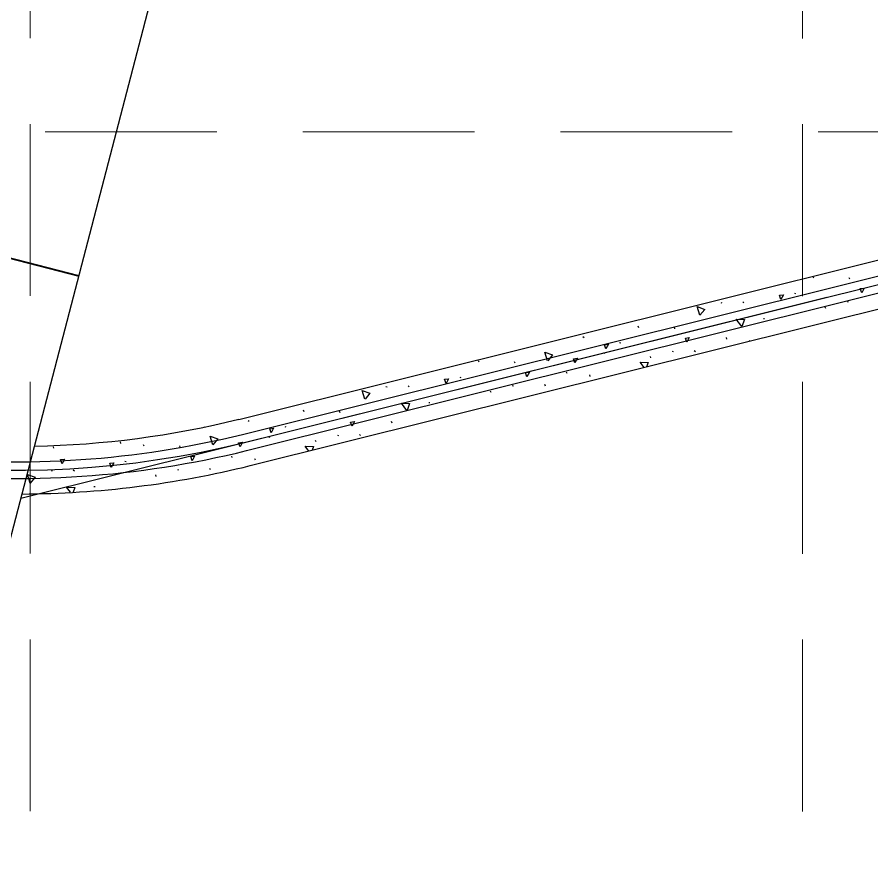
# Model space of a CAD drawing. Header units: feet. Extents: x 10084 to 13321, y 3329 to 8503.
# Drawn here: x 10652.3 to 10741.9, y 6404.1 to 6493.2 of the extents above; entities that cross this region are included whole.
import ezdxf

# ---------------------------------------------------------------- set-up
doc = ezdxf.new("R2010")
doc.units = ezdxf.units.FT
doc.header["$LTSCALE"] = 40
doc.header["$MEASUREMENT"] = 0
for name, pattern in [('CENTERX2', [4, 2.5, -0.5, 0.5, -0.5]), ('DASHED', [0.75, 0.5, -0.25]), ('HIDDEN', [0.375, 0.25, -0.125])]:
    doc.linetypes.add(name, pattern=pattern)
for name, color, linetype in [('GRID', 254, 'DASHED'), ('Level 1', 7, 'Continuous'), ('LOT', 7, 'Continuous'), ('STORM', 2, 'Continuous'), ('storm CL', 7, 'CENTERX2')]:
    doc.layers.add(name, color=color, linetype=linetype)

msp = doc.modelspace()

# ---------------------------------------------------------------- linework, layer by layer
at = {"layer": 'GRID', "color": 252, "linetype": 'HIDDEN', "lineweight": 0, "ltscale": 1.8}
for p, q in [((10653.53, 3736.943), (10653.783, 8415.231)), ((10734.848, 3736.93), (10734.414, 8414.933)), ((10169.237, 6481.128), (13236.209, 6481.128))]:
    msp.add_line(p, q, dxfattribs=at)
at = {"layer": 'Level 1', "color": 5, "linetype": 'Continuous', "lineweight": 40}
msp.add_line((10644.249, 6469.819), (10658.764, 6466.036), dxfattribs=at)
at = {"layer": 'LOT', "color": 7}
for p, q in [((10633.388, 6368.668), (10689.874, 6585.401)), ((10652.692, 6442.739), (10793.415, 6477.825)), ((10735.777, 6465.793), (10735.718, 6465.946)), ((10739.556, 6465.686), (10739.497, 6465.839)), ((10733.755, 6464.231), (10733.873, 6464.208)), ((10726.025, 6463.246), (10726.143, 6463.223)), ((10728.345, 6463.307), (10728.463, 6463.213)), ((10737.037, 6462.625), (10736.978, 6462.778)), ((10739.262, 6463.343), (10739.38, 6463.32)), ((10730.506, 6461.582), (10730.623, 6461.558)), ((10717.449, 6460.604), (10717.39, 6460.757)), ((10721.228, 6460.498), (10721.169, 6460.651)), ((10711.593, 6459.695), (10711.711, 6459.6)), ((10715.427, 6459.043), (10715.545, 6459.02)), ((10726.673, 6459.42), (10726.614, 6459.573)), ((10729.078, 6459.208), (10729.051, 6459.279)), ((10720.934, 6458.155), (10721.052, 6458.132)), ((10723.254, 6458.216), (10723.372, 6458.122)), ((10700.697, 6456.992), (10700.638, 6457.145)), ((10713.754, 6457.969), (10713.871, 6457.946)), ((10718.709, 6457.437), (10718.65, 6457.59)), ((10704.476, 6456.885), (10704.417, 6457.039)), ((10698.675, 6455.431), (10698.792, 6455.407)), ((10709.921, 6455.807), (10709.862, 6455.961)), ((10712.358, 6455.513), (10712.299, 6455.666)), ((10690.945, 6454.446), (10691.063, 6454.422)), ((10693.265, 6454.506), (10693.383, 6454.412)), ((10704.182, 6454.543), (10704.3, 6454.519)), ((10707.648, 6454.501), (10707.589, 6454.654)), ((10701.957, 6453.824), (10701.898, 6453.977)), ((10695.425, 6452.781), (10695.543, 6452.757)), ((10679.932, 6452.098), (10679.928, 6452.106)), ((10682.369, 6451.803), (10682.31, 6451.957)), ((10686.148, 6451.697), (10686.089, 6451.85)), ((10676.513, 6450.894), (10676.63, 6450.8)), ((10671.968, 6450.115), (10671.931, 6450.211)), ((10680.347, 6450.242), (10680.465, 6450.219)), ((10691.593, 6450.619), (10691.534, 6450.772)), ((10693.979, 6450.456), (10693.971, 6450.478)), ((10678.673, 6449.168), (10678.791, 6449.145)), ((10685.854, 6449.354), (10685.972, 6449.331)), ((10688.174, 6449.415), (10688.291, 6449.321)), ((10656.159, 6447.987), (10656.1, 6448.141)), ((10663.179, 6448.485), (10663.121, 6448.638)), ((10665.616, 6448.191), (10665.558, 6448.344)), ((10669.396, 6448.084), (10669.337, 6448.238)), ((10683.629, 6448.636), (10683.57, 6448.789)), ((10663.595, 6446.63), (10663.712, 6446.606)), ((10674.84, 6447.007), (10674.782, 6447.16)), ((10677.277, 6446.712), (10677.219, 6446.865)), ((10655.865, 6445.645), (10655.983, 6445.621)), ((10658.185, 6445.705), (10658.302, 6445.611)), ((10669.102, 6445.742), (10669.219, 6445.718)), ((10672.568, 6445.7), (10672.509, 6445.853)), ((10666.877, 6445.024), (10666.818, 6445.177)), ((10660.345, 6443.98), (10660.463, 6443.956))]:
    msp.add_line(p, q, dxfattribs=at)
at = {"layer": 'LOT', "color": 7, "flags": 128}
for points in [[(10654.115, 6448.198, 0.055556), (10675.531, 6451.01), (10675.525, 6451.008), (10792.861, 6480.263)], [(10652.808, 6443.181, 0.058995), (10676.727, 6446.155), (10676.734, 6446.157), (10794.07, 6475.412)]]:
    msp.add_lwpolyline(points, format="xyb", dxfattribs=at)
for points in [[(10740.804, 6464.274), (10740.651, 6464.709), (10741.063, 6464.768), (10740.804, 6464.274)], [(10732.327, 6463.567), (10732.174, 6464.003), (10732.586, 6464.062), (10732.327, 6463.567)], [(10723.829, 6461.922), (10723.547, 6462.84), (10724.347, 6462.534), (10723.841, 6461.933)], [(10728.227, 6460.73), (10727.647, 6461.497), (10728.504, 6461.483), (10728.234, 6460.745)], [(10722.476, 6459.085), (10722.323, 6459.521), (10722.735, 6459.58), (10722.476, 6459.085)], [(10707.885, 6457.142), (10707.603, 6458.06), (10708.403, 6457.754), (10707.897, 6457.154)], [(10713.999, 6458.379), (10713.846, 6458.815), (10714.258, 6458.873), (10713.999, 6458.379)], [(10710.746, 6456.922), (10710.593, 6457.357), (10711.005, 6457.416), (10710.746, 6456.922)], [(10717.99, 6456.443), (10717.575, 6456.991), (10718.432, 6456.977), (10718.261, 6456.51)], [(10705.724, 6455.473), (10705.571, 6455.908), (10705.983, 6455.967), (10705.724, 6455.473)], [(10697.247, 6454.767), (10697.094, 6455.202), (10697.506, 6455.261), (10697.247, 6454.767)], [(10688.749, 6453.121), (10688.467, 6454.039), (10689.267, 6453.733), (10688.761, 6453.133)], [(10693.147, 6451.93), (10692.567, 6452.696), (10693.424, 6452.682), (10693.154, 6451.945)], [(10678.919, 6449.578), (10678.766, 6450.014), (10679.178, 6450.073), (10678.919, 6449.578)], [(10687.396, 6450.284), (10687.243, 6450.72), (10687.655, 6450.779), (10687.396, 6450.284)], [(10672.805, 6448.341), (10672.522, 6449.259), (10673.323, 6448.953), (10672.817, 6448.353)], [(10675.666, 6448.121), (10675.513, 6448.556), (10675.925, 6448.615), (10675.666, 6448.121)], [(10682.875, 6447.688), (10682.495, 6448.19), (10683.352, 6448.176), (10683.203, 6447.769)], [(10657.003, 6446.351), (10656.85, 6446.786), (10657.262, 6446.845), (10657.003, 6446.351)], [(10662.167, 6445.966), (10662.014, 6446.401), (10662.426, 6446.46), (10662.167, 6445.966)], [(10670.644, 6446.672), (10670.491, 6447.107), (10670.903, 6447.166), (10670.644, 6446.672)], [(10653.669, 6444.32), (10653.387, 6445.238), (10654.187, 6444.932), (10653.681, 6444.332)], [(10657.886, 6443.367), (10657.487, 6443.895), (10658.344, 6443.881), (10658.164, 6443.391)]]:
    msp.add_lwpolyline(points, dxfattribs=at)
at = {"layer": 'STORM', "color": 5, "flags": 128}
for points in [[(10641.803, 6447.102, 0.086899), (10675.92, 6449.432), (10675.918, 6449.431), (10800.481, 6480.488)], [(10641.599, 6445.364, 0.086949), (10676.339, 6447.733), (10676.341, 6447.733), (10800.904, 6478.79)]]:
    msp.add_lwpolyline(points, format="xyb", dxfattribs=at)
at = {"layer": 'storm CL', "color": 5, "flags": 128}
msp.add_lwpolyline([(10639.294, 6446.517, 0.093031), (10676.129, 6448.582), (10800.692, 6479.639)], format="xyb", dxfattribs=at)

doc.saveas('drawing.dxf')
